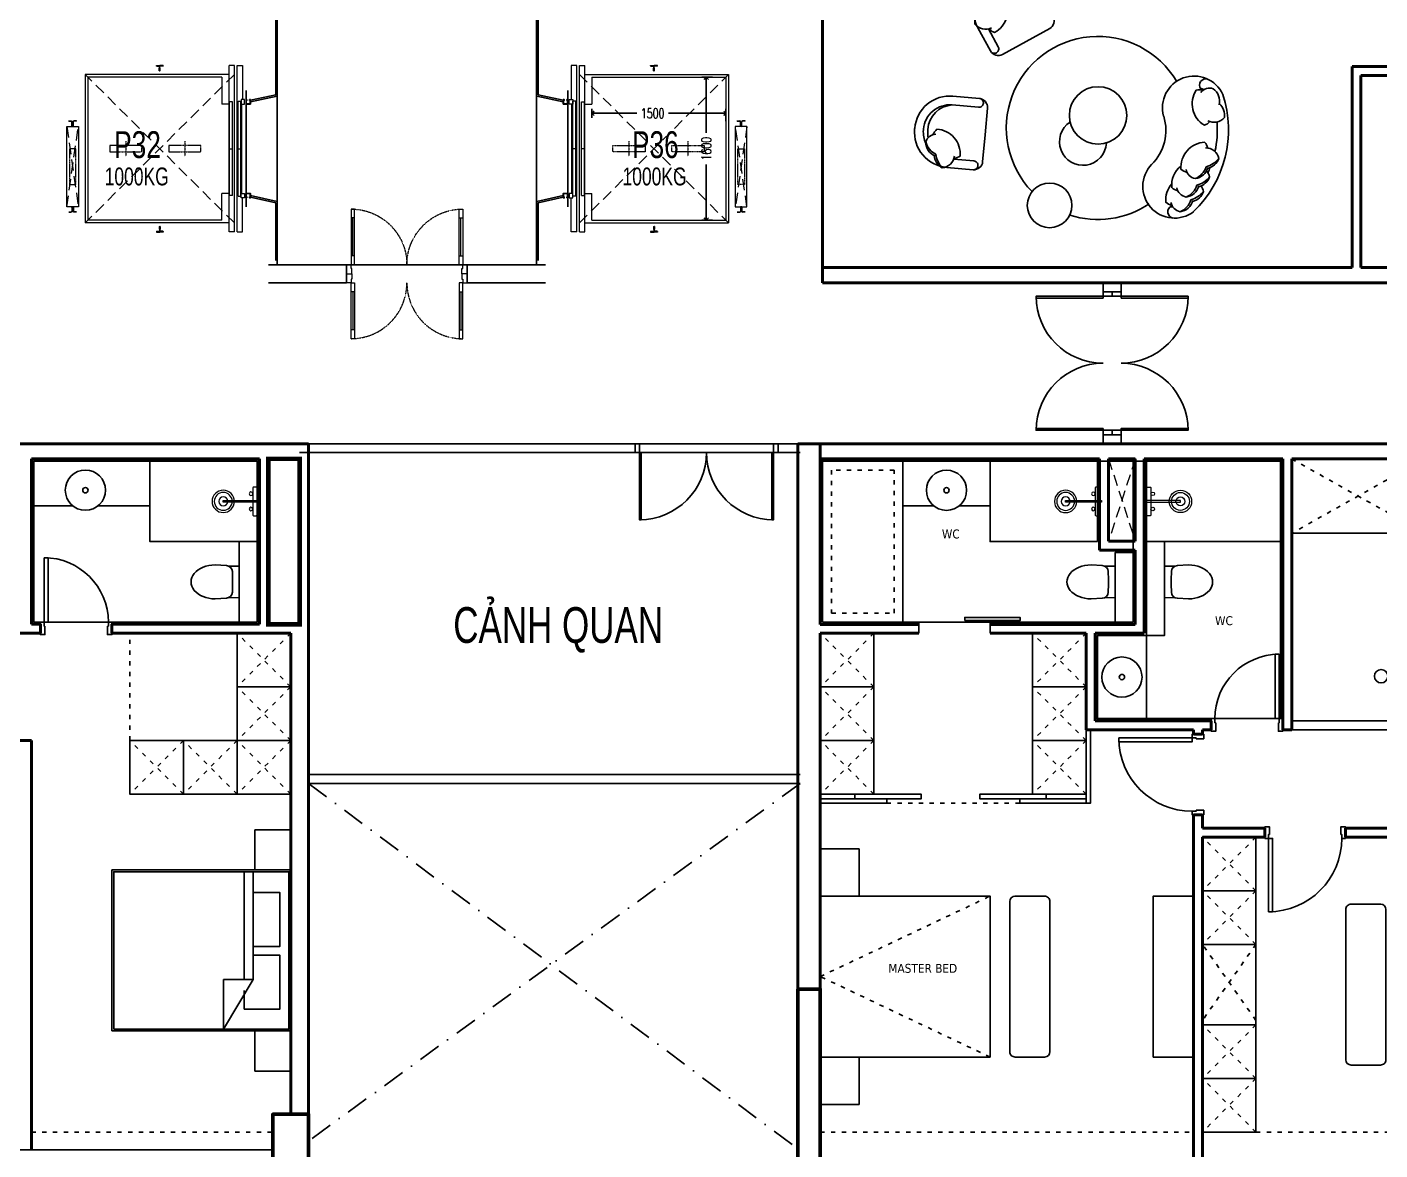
# Model space of a CAD drawing. Header units: millimetres. Extents: x -361681467 to 361175952, y -1292982 to 1550216.
# Drawn here: x -49063 to -33926, y 7771 to 20331 of the extents above; entities that cross this region are included whole.
import ezdxf
from ezdxf.enums import TextEntityAlignment as Align
from ezdxf.xclip import XClip

# ---------------------------------------------------------------- set-up
doc = ezdxf.new("R2010")
doc.units = ezdxf.units.MM
doc.header["$MEASUREMENT"] = 0
doc.header["$XCLIPFRAME"] = 0
for name, pattern in [('220126_HDN_HBA typical plan$0$HIDDEN', [0.375, 0.25, -0.125]), ('ACAD_ISO03W100', [30, 12, -18]), ('HIDDEN', [0.375, 0.25, -0.125]), ('M-DASHDOT', [5, 2.5, -1.25, 0, -1.25]), ('Xref_ST_MBDV Cot vach 30.7.2022$0$CENTERX2', [4, 2.5, -0.5, 0.5, -0.5]), ('Xref_ST_MBDV Cot vach 30.7.2022$0$HIDDEN', [0.375, 0.25, -0.125]), ('Xref_ST_MBDV Cot vach 30.7.2022$0$HIDDEN2', [0.1875, 0.125, -0.0625]), ('Xref_ST_MBDV Cot vach 30.7.2022$0$PHANTOMX2', [5, 2.5, -0.5, 0.5, -0.5, 0.5, -0.5])]:
    doc.linetypes.add(name, pattern=pattern)
for name, color, linetype, lineweight in [('00_duong_QH', 7, 'Continuous', 9), ('A-NoiThat', 39, 'Continuous', 13), ('KT-lomo nuoc', 3, 'HIDDEN', 5), ('KT-Net cat', 1, 'Continuous', 40), ('KT-Net cot vach', 2, 'Continuous', 50), ('Xref_ST_MBDV Cot vach 30.7.2022$0$CUA', 37, 'Continuous', 13), ('Xref_ST_MBDV Cot vach 30.7.2022$0$KT-Noi that', 36, 'Continuous', 9)]:
    doc.layers.add(name, color=color, linetype=linetype, lineweight=lineweight)
for name, color, linetype in [('1DOOR', 1, 'Continuous'), ('1VinaPVC-Text', 9, 'Continuous'), ('220403_HDN_Penthouse Plan$0$220207_HDN_HBA_PH_PM$0$FURN', 8, 'Continuous'), ('220403_HDN_Penthouse Plan$0$A-_FURN----_E-_N', 251, 'Continuous'), ('220403_HDN_Penthouse Plan$0$A-DRAIN', 8, 'Continuous'), ('220403_HDN_Penthouse Plan$0$FURN', 8, 'Continuous'), ('A-_FURN----_E-_N', 251, 'Continuous'), ('A-_SANIEQPT_E-_N', 251, 'Continuous'), ('A-FLOR-OPEN', 8, 'M-DASHDOT'), ('A-FLOR-STRS', 1, 'Continuous'), ('A-WALL', 11, 'Continuous'), ('IDEA - dim', 251, 'Continuous'), ('Kaka - ph', 7, 'Continuous'), ('KT-Cua', 36, 'Continuous'), ('KT-Net manh', 139, 'Continuous'), ('KT-Tuong', 1, 'Continuous'), ('Xref_ST_MBDV Cot vach 30.7.2022$0$KT-Net manh', 139, 'Continuous'), ('Xref_ST_MBDV Cot vach 30.7.2022$0$KT-Text', 7, 'Continuous'), ('Xref_ST_MBDV Cot vach 30.7.2022$0$KT-Tuong', 1, 'Continuous')]:
    doc.layers.add(name, color=color, linetype=linetype)
doc.styles.add('Tahoma', font='tahoma.ttf')
doc.styles.add('Xref_ST_MBDV Cot vach 30.7.2022$0$Arial', font='arial.ttf', dxfattribs={"width": 0.7})
doc.styles.add('Xref_ST_MBDV Cot vach 30.7.2022$0$DIM', font='vnsimli.shx', dxfattribs={"width": 0.7})
doc.dimstyles.new('Xref_ST_MBDV Cot vach 30.7.2022$0$CCU 1-100 A1', dxfattribs={"dimscale": 100, "dimtxt": 2.2, "dimasz": 1, "dimexe": 1, "dimexo": 0, "dimgap": 1, "dimtad": 1, "dimdec": 0, "dimdsep": 46, "dimtxsty": 'Xref_ST_MBDV Cot vach 30.7.2022$0$DIM', "dimblk1": 'Xref_ST_MBDV Cot vach 30.7.2022$0$_ARCHTICK', "dimblk2": 'Xref_ST_MBDV Cot vach 30.7.2022$0$_ARCHTICK', "dimsah": 1, "dimcen": 0, "dimdle": 1, "dimclrd": 256, "dimclre": 256, "dimclrt": 31, "dimadec": 0, "dimazin": 0, "dimtfac": 1, "dimtdec": 0, "dimtix": 1, "dimtmove": 2, "dimatfit": 3, "dimldrblk": 'Xref_ST_MBDV Cot vach 30.7.2022$0$_ARCHTICK', "dimfxl": 8, "dimtolj": 1, "dimarcsym": 0})

# ---------------------------------------------------------------- blocks, each defined once
blk = doc.blocks.new('*U26')
for p, q in [((-1260, 525), (-1300, 525)), ((-1280, 100), (-1280, 525)), ((-90, 525), (-50, 525)), ((-70, 100), (-70, 525)), ((-1260, 100), (-1300, 100)), ((-90, 100), (-50, 100))]:
    blk.add_line(p, q)
for points in [[(-1300, 0), (-1260, 0), (-1260, 625), (-1300, 625)], [(-50, 0), (-90, 0), (-90, 625), (-50, 625)], [(-1350, -100), (-1290, -100), (-1290, -40), (-1300, -40), (-1300, 0), (-1350, 0)], [(0, -100), (-60, -100), (-60, -40), (-50, -40), (-50, 0), (0, 0)]]:
    blk.add_lwpolyline(points, close=True)
at = {"linetype": 'Xref_ST_MBDV Cot vach 30.7.2022$0$HIDDEN2'}
for centre, start, end in [((-1300, 0), 0, 90), ((-50, 0), 90, 180)]:
    blk.add_arc(centre, 625, start, end, dxfattribs=at)
blk = doc.blocks.new('Xref_ST_MBDV Cot vach 30.7.2022$0$_Open90')
at = {"color": 0, "linetype": 'ByBlock', "lineweight": -2}
for p, q in [((0, 0), (-1, 0)), ((-0.5, 0.5), (0, 0)), ((0, 0), (-0.5, -0.5))]:
    blk.add_line(p, q, dxfattribs=at)
blk = doc.blocks.new('*D20')
at = {"layer": 'Defpoints', "color": 5, "transparency": 16777216}
for p, q in [((-2230, 1494), (-2230, 1596)), ((-2180, 1546), (-1728, 1546)), ((-780, 1546), (-1372, 1546)), ((-730, 1457), (-730, 1596))]:
    blk.add_line(p, q, dxfattribs=at)
at = {"layer": 'Defpoints', "color": 0, "transparency": 16777216}
for p in [(-2230, 1546), (-2230, 1494, 0), (-730, 1457, 0)]:
    blk.add_point(p, dxfattribs=at)
at = {"layer": 'Defpoints', "color": 5, "transparency": 16777216, "xscale": 50, "yscale": 50, "zscale": 50, "rotation": 180}
blk.add_blockref('Xref_ST_MBDV Cot vach 30.7.2022$0$_Open90', (-2230, 1546), dxfattribs=at)
at = {"layer": 'Defpoints', "color": 5, "transparency": 16777216, "xscale": 50, "yscale": 50, "zscale": 50}
blk.add_blockref('Xref_ST_MBDV Cot vach 30.7.2022$0$_Open90', (-730, 1546), dxfattribs=at)
at = {"layer": 'Defpoints', "color": 5, "transparency": 16777216, "insert": (-1550, 1546), "char_height": 110, "attachment_point": 5, "style": 'Xref_ST_MBDV Cot vach 30.7.2022$0$DIM'}
blk.add_mtext('\\A1;1500', dxfattribs=at)
blk = doc.blocks.new('Xref_ST_MBDV Cot vach 30.7.2022$0$_ARCHTICK')
at = {"color": 0, "linetype": 'ByBlock', "const_width": 0.15}
blk.add_lwpolyline([(-0.5, -0.5), (0.5, 0.5)], dxfattribs=at)
blk = doc.blocks.new('*D21')
at = {"layer": 'Defpoints', "color": 5, "transparency": 16777216}
for p, q in [((-879, 1950), (-1000, 1950)), ((-950, 1900), (-950, 1328)), ((-950, 400), (-950, 972)), ((-879, 350), (-1000, 350))]:
    blk.add_line(p, q, dxfattribs=at)
at = {"layer": 'Defpoints', "color": 0, "transparency": 16777216}
for p in [(-879, 1950, 0), (-950, 350), (-879, 350, 0)]:
    blk.add_point(p, dxfattribs=at)
at = {"layer": 'Defpoints', "color": 5, "transparency": 16777216, "xscale": 50, "yscale": 50, "zscale": 50}
for p, rotation in [((-950, 1950), 90), ((-950, 350), 270)]:
    blk.add_blockref('Xref_ST_MBDV Cot vach 30.7.2022$0$_Open90', p, dxfattribs=dict(at, rotation=rotation))
at = {"layer": 'Defpoints', "color": 5, "transparency": 16777216, "insert": (-950, 1150), "char_height": 110, "attachment_point": 5, "rotation": 90, "style": 'Xref_ST_MBDV Cot vach 30.7.2022$0$DIM'}
blk.add_mtext('\\A1;1600', dxfattribs=at)
blk = doc.blocks.new('ĂERWER')
at = {"layer": 'Xref_ST_MBDV Cot vach 30.7.2022$0$KT-Text', "style": 'Xref_ST_MBDV Cot vach 30.7.2022$0$Arial', "width": 0.7}
for s, height, p in [('P32', 300, (-41536, 18604)), ('P36', 300, (-35742, 18604)), ('1000KG', 200, (-41643, 18298)), ('1000KG', 200, (-35849, 18298))]:
    blk.add_text(s, height=height, dxfattribs=at).set_placement(p)
blk = doc.blocks.new('P150')
for points in [[(-1.53, 0.1), (-1.55, 0.1), (-1.55, 0.85), (-1.53, 0.85)], [(-0.05, 0.1), (-0.07, 0.1), (-0.07, 0.85), (-0.05, 0.85)], [(-1.6, 0), (-1.55, 0), (-1.55, 0.1), (-1.6, 0.1)], [(-0.05, 0), (0, 0), (0, 0.1), (-0.05, 0.1)]]:
    blk.add_lwpolyline(points, close=True)
for centre, start, end in [((-1.55, 0.1), 0, 90), ((-0.05, 0.1), 90, 180)]:
    blk.add_arc(centre, 0.75, start, end)
blk = doc.blocks.new('220126_HDN_HBA typical plan$0$210902_YS plan 330pm ver13$0$TOTO-WC-CW822J')
at = {"color": 0}
blk.add_lwpolyline([(-177, -119), (-175, 0), (175, 0), (177, -119)], dxfattribs=at)
blk.add_lwpolyline([(-190, -270), (-183, -145, -0.39087), (-115, -78), (-28, -76, -0.013886), (28, -76), (115, -78, -0.39087), (183, -145), (190, -270)], format="xyb", dxfattribs=at)
blk.add_ellipse((0, -270), major_axis=(0, -270), ratio=0.703704, start_param=4.712389, end_param=7.853982, dxfattribs=at)
blk = doc.blocks.new('A$C2A980E36')
at = {"ltscale": 0.5}
blk.add_lwpolyline([(-10, 0), (10, 0), (10, 400), (-10, 400)], close=True, dxfattribs=at)
blk.add_lwpolyline([(160, 60), (160, 30, -0.414214), (150, 20), (-150, 20, -0.414214), (-160, 30), (-160, 60, -0.414214), (-150, 70), (150, 70, -0.414214)], format="xyb", close=True, dxfattribs=at)
for centre, radius in [((0, 400), 125), ((0, 400), 100), ((0, 400), 50), ((-85, 90), 20), ((85, 90), 20)]:
    blk.add_circle(centre, radius, dxfattribs=at)
blk = doc.blocks.new('d900n')
for points in [[(20, -50), (20, -40), (65, -40), (65, 0), (-65, 0), (-65, -50)], [(885, -40), (65, -40), (65, -85), (885, -85)], [(20, -850), (20, -860), (65, -860), (65, -900), (-65, -900), (-65, -850)]]:
    blk.add_lwpolyline(points, close=True)
blk.add_arc((65, -40), 820, 270, 0)
blk = doc.blocks.new('d800')
blk.add_line((760, 70), (40, 70))
for points in [[(40, 790), (40, 70), (85, 70), (85, 790)], [(50, 25), (40, 25), (40, 70), (0, 70), (0, -70), (50, -70)], [(750, 25), (760, 25), (760, 70), (800, 70), (800, -70), (750, -70)]]:
    blk.add_lwpolyline(points, close=True)
blk.add_arc((40, 70), 720, 0, 90)
blk = doc.blocks.new('*U186')
at = {"layer": 'KT-lomo nuoc', "ltscale": 500}
for p, q in [((121, 960), (0, 0)), ((-174, 903), (295, 57))]:
    blk.add_line(p, q, dxfattribs=at)
blk.add_lwpolyline([(-174, 903), (121, 960), (295, 57), (0, 0)], close=True, dxfattribs=at)
blk = doc.blocks.new('sdl3')
at = {"layer": 'A-_FURN----_E-_N', "linetype": 'Continuous', "elevation": 0}
for points in [[(246215, -238720), (245615, -238720), (245615, -239320), (246215, -239320)], [(248590, -238720), (247990, -238720), (247990, -239320), (248590, -239320)], [(246215, -239320), (245615, -239320), (245615, -239920), (246215, -239920)], [(248590, -239320), (247990, -239320), (247990, -239920), (248590, -239920)], [(246215, -239920), (245615, -239920), (245615, -240520), (246215, -240520)], [(248590, -239920), (247990, -239920), (247990, -240520), (248590, -240520)], [(250490, -241000), (249890, -241000), (249890, -241600), (250490, -241600)], [(250490, -241600), (249890, -241600), (249890, -242200), (250490, -242200)], [(250490, -242200), (249890, -242200), (249890, -243100), (250490, -243100)], [(250490, -243100), (249890, -243100), (249890, -243700), (250490, -243700)], [(250490, -243700), (249890, -243700), (249890, -244300), (250490, -244300)]]:
    blk.add_lwpolyline(points, close=True, dxfattribs=at)
at = {"layer": 'IDEA - dim'}
for p, q in [((252375, -237600, 0), (250890, -237600, 0)), ((246717, -238595, 0), (246717, -238720, 0)), ((246717, -238595, 0), (247517, -238595, 0)), ((247517, -238595, 0), (247517, -238720, 0)), ((254240, -239700, 0), (250890, -239700, 0)), ((254240, -239800, 0), (250890, -239800, 0))]:
    blk.add_line(p, q, dxfattribs=at)
at = {"layer": 'IDEA - dim', "elevation": 0}
for points in [[(246717, -238595), (245640, -238595), (245640, -236795), (249115, -236795), (249115, -238595), (247517, -238595)], [(246886, -237295), (246540, -237295), (246540, -236795), (247515, -236795), (247515, -237295), (247169, -237295)]]:
    blk.add_lwpolyline(points, dxfattribs=at)
for points in [[(245640, -236795), (245640, -238595), (246540, -238595), (246540, -236795)], [(248715, -237695), (248715, -236795), (247515, -236795), (247515, -237695)], [(249265, -236795), (250765, -236795), (250765, -239675), (248715, -239675), (248715, -238745), (249265, -238745)], [(249265, -237695), (249265, -236795), (250765, -236795), (250765, -237695)], [(249265, -237695), (249265, -238745), (249465, -238745), (249465, -237695)], [(249115, -237815), (249115, -238595), (248915, -238595), (248915, -237815)], [(247231, -238577), (247850, -238577), (247850, -238543), (247231, -238543)], [(249265, -238745), (248715, -238745), (248715, -239675), (249265, -239675)], [(248590, -239800), (248590, -240620), (248640, -240620), (248640, -239800)], [(246000, -240520), (246744, -240520), (246744, -240570), (246000, -240570)], [(248143, -240520), (247399, -240520), (247399, -240570), (248143, -240570)], [(246358, -240570), (245615, -240570), (245615, -240620), (246358, -240620)], [(247846, -240570), (248590, -240570), (248590, -240620), (247846, -240620)], [(246050, -241130), (245615, -241130), (245615, -241660), (246050, -241660)], [(245615, -243460), (247515, -243460), (247515, -241660), (245615, -241660)], [(249340, -243460), (249790, -243460), (249790, -241660), (249340, -241660)], [(246050, -243990), (245615, -243990), (245615, -243460), (246050, -243460)]]:
    blk.add_lwpolyline(points, close=True, dxfattribs=at)
for points in [[(247795, -243460), (248125, -243460, 0.414203), (248185, -243400), (248185, -241720, 0.414224), (248125, -241660), (247795, -241660, 0.414203), (247735, -241720), (247735, -243400, 0.414224)], [(251884, -243550), (251554, -243550, -0.414203), (251494, -243490), (251494, -241810, -0.414224), (251554, -241750), (251884, -241750, -0.414203), (251944, -241810), (251944, -243490, -0.414224)]]:
    blk.add_lwpolyline(points, format="xyb", close=True, dxfattribs=at)
at = {"layer": 'IDEA - dim'}
for centre, radius in [((247027, -237120, 0), 225), ((247027, -237120, 0), 30), ((248990, -239210, 0), 225), ((251890, -239200, 0), 75), ((248990, -239210, 0), 30)]:
    blk.add_circle(centre, radius, dxfattribs=at)
at = {"layer": 'KT-Net cat'}
for p, q in [((245365, -242700, 0), (245365, -236600, 0)), ((245615, -236600, 0), (245365, -236600, 0)), ((245615, -236600, 0), (252475, -236600, 0)), ((245615, -238620, 0), (245615, -236600, 0)), ((248740, -236770, 0), (245615, -236770, 0)), ((248740, -237790, 0), (248740, -236770, 0)), ((249140, -236770, 0), (248840, -236770, 0)), ((248840, -237690, 0), (248840, -236770, 0)), ((249140, -237690, 0), (249140, -236770, 0)), ((250790, -236770, 0), (249240, -236770, 0)), ((249240, -238620, 0), (249240, -236770, 0)), ((249240, -238720, 0), (249240, -236770, 0)), ((250790, -239800, 0), (250790, -236770, 0)), ((252375, -236770, 0), (250890, -236770, 0)), ((250890, -239800, 0), (250890, -236770, 0)), ((249140, -237790, 0), (248740, -237790, 0)), ((249140, -237690, 0), (248840, -237690, 0)), ((249140, -238620, 0), (249140, -237790, 0)), ((246717, -238620, 0), (245615, -238620, 0)), ((249140, -238620, 0), (247517, -238620, 0)), ((246717, -238720, 0), (245615, -238720, 0)), ((245615, -242700, 0), (245615, -238720, 0)), ((248590, -238720, 0), (247517, -238720, 0)), ((248590, -239800, 0), (248590, -238720, 0)), ((248690, -239700, 0), (248690, -238720, 0)), ((248690, -238720, 0), (249240, -238720, 0)), ((249990, -239700, 0), (248690, -239700, 0)), ((249990, -239800, 0), (249990, -239700, 0)), ((249790, -239800, 0), (248590, -239800, 0)), ((249790, -239850, 0), (249790, -239800, 0)), ((249890, -239850, 0), (249790, -239850, 0)), ((249890, -239850, 0), (249890, -239800, 0)), ((249990, -239800, 0), (249890, -239800, 0)), ((250890, -239800, 0), (250790, -239800, 0)), ((249790, -244700, 0), (249790, -240750, 0)), ((249890, -240750, 0), (249790, -240750, 0)), ((249890, -240900, 0), (249890, -240750, 0)), ((249890, -240900, 0), (250590, -240900, 0)), ((250590, -241000, 0), (250590, -240900, 0)), ((251490, -240900, 0), (254315, -240900, 0)), ((251490, -241000, 0), (251490, -240900, 0)), ((249890, -244700, 0), (249890, -241000, 0)), ((249890, -241000, 0), (250590, -241000, 0)), ((251490, -241000, 0), (254065, -241000, 0))]:
    blk.add_line(p, q, dxfattribs=at)
at = {"layer": 'KT-Net cot vach', "elevation": 0}
blk.add_lwpolyline([(245365, -244700), (245615, -244700), (245615, -242700), (245365, -242700)], close=True, dxfattribs=at)
at = {"layer": 'KT-Net manh', "linetype": 'ACAD_ISO03W100', "ltscale": 4}
for p, q in [((250890, -236770, 0), (252375, -237600, 0)), ((252375, -236770, 0), (250890, -237600, 0)), ((246215, -239320, 0), (245615, -238720, 0)), ((246215, -238720, 0), (245615, -239320, 0)), ((248590, -239320, 0), (247990, -238720, 0)), ((248590, -238720, 0), (247990, -239320, 0)), ((246215, -239920, 0), (245615, -239320, 0)), ((246215, -239320, 0), (245615, -239920, 0)), ((248590, -239920, 0), (247990, -239320, 0)), ((248590, -239320, 0), (247990, -239920, 0)), ((246215, -240520, 0), (245615, -239920, 0)), ((246215, -239920, 0), (245615, -240520, 0)), ((248590, -240520, 0), (247990, -239920, 0)), ((248590, -239920, 0), (247990, -240520, 0)), ((246358, -240620, 0), (247846, -240620, 0)), ((250490, -241600, 0), (249890, -241000, 0)), ((250490, -241000, 0), (249890, -241600, 0)), ((250490, -242200, 0), (249890, -241600, 0)), ((250490, -241600, 0), (249890, -242200, 0)), ((250490, -243050, 0), (249890, -242200, 0)), ((250490, -242200, 0), (249890, -243050, 0)), ((250490, -243700, 0), (249890, -243100, 0)), ((250490, -243100, 0), (249890, -243700, 0)), ((250490, -244300, 0), (249890, -243700, 0)), ((250490, -243700, 0), (249890, -244300, 0))]:
    blk.add_line(p, q, dxfattribs=at)
at = {"layer": 'KT-Net manh', "linetype": 'ACAD_ISO03W100', "ltscale": 4, "elevation": 0}
blk.add_lwpolyline([(245740, -236895), (245740, -238495), (246440, -238495), (246440, -236895)], close=True, dxfattribs=at)
for points in [[(247515, -243460), (245615, -242560), (247515, -241660)], [(245615, -244300), (249790, -244300)], [(249890, -244300), (254065, -244300)]]:
    blk.add_lwpolyline(points, dxfattribs=at)
at = {"layer": 'A-_FURN----_E-_N', "linetype": 'Continuous', "extrusion": (0, 0, -1), "zscale": -1}
blk.add_blockref('d800', (-250790, -239745, 0), dxfattribs=at)
at = {"layer": 'A-_SANIEQPT_E-_N', "extrusion": (0, 0, -1), "xscale": -1.000000000000002, "zscale": -1.000000000000002, "rotation": 90}
blk.add_blockref('220126_HDN_HBA typical plan$0$210902_YS plan 330pm ver13$0$TOTO-WC-CW822J', (-248915, -238145, 0), dxfattribs=at)
at = {"layer": 'A-_SANIEQPT_E-_N', "extrusion": (0, 0, -1), "zscale": -1, "rotation": 270}
blk.add_blockref('220126_HDN_HBA typical plan$0$210902_YS plan 330pm ver13$0$TOTO-WC-CW822J', (-249465, -238145, 0), dxfattribs=at)
at = {"layer": 'A-NoiThat', "extrusion": (0, 0, -1), "zscale": -1, "rotation": 270}
blk.add_blockref('A$C2A980E36', (-248760, -237245, 0), dxfattribs=at)
at = {"layer": 'A-NoiThat', "extrusion": (0, 0, -1), "xscale": -1.000000000000002, "zscale": -1.000000000000002, "rotation": 90}
blk.add_blockref('A$C2A980E36', (-249245, -237245, 0), dxfattribs=at)
at = {"layer": 'IDEA - dim', "extrusion": (0, 0, -1), "zscale": -1}
blk.add_blockref('d900n', (-249840, -239850, 0), dxfattribs=at)
at = {"layer": 'IDEA - dim', "extrusion": (0, 0, -1), "zscale": -1, "rotation": 270}
blk.add_blockref('d900n', (-250590, -240950, 0), dxfattribs=at)
at = {"layer": 'KT-lomo nuoc', "linetype": 'HIDDEN', "xscale": -0.9999999999999999, "rotation": 10.89765347559021}
blk.add_blockref('*U186', (249140, -237690, 0), dxfattribs=at)
at = {"layer": '1VinaPVC-Text', "style": 'Tahoma', "text_generation_flag": 6}
for s, p in [('WC', (246976, -237659, 0)), ('WC', (250032, -238629, 0)), ('MASTER BED', (246377, -242518, 0))]:
    blk.add_text(s, height=100, rotation=180, dxfattribs=at).set_placement(p)
blk = doc.blocks.new('220403_HDN_Penthouse Plan$0$A$Cece1f3a0')
at = {"layer": '220403_HDN_Penthouse Plan$0$FURN'}
blk.add_circle((0, 0), 436, dxfattribs=at)
blk.add_arc((-338, -313, 0), 356, 105.8233, 339.6737, dxfattribs=at)
blk = doc.blocks.new('220403_HDN_Penthouse Plan$0$sofa043')
at = {"color": 0}
for points in [[(-370, -119, 0.14773), (-501, -227, 0.213343), (-664, -305, 0.178662)], [(-319, -166, 0.116002), (-370, -119, 0.249542), (-512, -205, -9.61688)], [(-194, -103, 0.14773), (-325, -211, 0.213343), (-487, -289, 0.178662)], [(-140, -155, 0.125567), (-194, -103, 0.249542), (-336, -189, -9.61688)], [(-97, -151, 0.306663), (-260, -251, 0.30633), (-191, -379, -0.872847)], [(33, -65, 0.14773), (-98, -173, 0.213343), (-260, -251, 0.178662)], [(103, -243, 0.356772), (33, -65, 0.249542), (-109, -151, -9.61688)], [(401, -308, -0.356772), (489, -139, -0.249542), (621, -239, 9.61688)], [(-500, -205, 0.306663), (-664, -305, 0.30633), (-595, -433, -0.872847)], [(-324, -190, 0.306663), (-487, -289, 0.30633), (-419, -418, -0.872847)], [(108, -218, -0.165541), (160, -270, -0.425989), (-206, -435, -0.121523), (-220, -359, 7.115464)], [(398, -283, 0.165541), (342, -329, 0.425989), (688, -532, 0.121523), (710, -458, -7.115464)], [(609, -238, -0.306663), (761, -354, -0.30633), (680, -475, 0.872847)], [(-394, -486, -0.201081), (-609, -489, -0.121523), (-623, -413, 7.115464)], [(-174, -446, -0.24852), (-433, -473, -0.121523), (-447, -397, 7.115464)], [(303, -793, 0.282268), (-252, -764, 0.308297)]]:
    blk.add_lwpolyline(points, format="xyb", dxfattribs=at)
for centre, radius, start, end in [((0, -1267), 1267, 54.8371, 119.1922), ((0, -1267), 1142, 94.6666, 97.7656), ((0, -1267), 1142, 68.5884, 85.2775), ((-412, -448), 354, 125.7179, 296.7746), ((495, -496), 354, 237.2547, 48.3114), ((-685, -370), 70, 171.0832, 319.3433), ((-412, -448), 229, 167.8032, 173.7904), ((774, -446), 70, 214.686, 2.9461), ((495, -496), 229, 0.2389, 11.4549)]:
    blk.add_arc(centre, radius, start, end, dxfattribs=at)
blk = doc.blocks.new('SKVL5-2')
at = {"layer": '220403_HDN_Penthouse Plan$0$220207_HDN_HBA_PH_PM$0$FURN', "extrusion": (-2.04874e-06, 2.58004e-06, 1)}
blk.add_circle((-14559, 866, -1), 250, dxfattribs=at)
for start, end in [(30.5299, 224.021), (252.0978, 304.112)]:
    blk.add_arc((-14019, 1732, -1), 1024, start, end, dxfattribs=at)
at = {"layer": '220403_HDN_Penthouse Plan$0$A-DRAIN', "extrusion": (-2.04874e-06, 2.58004e-06, 1), "elevation": -1}
for points in [[(-14822, 2699), (-14558, 2844, 0.414214), (-14519, 2978), (-14661, 3238, 0.414214), (-15198, 3394), (-15202, 3392), (-15206, 3389, 0.414214), (-15363, 2853), (-15220, 2593, 0.414214), (-15086, 2554), (-14822, 2699)], [(-15233, 2842, 0.165541), (-15175, 2800, 0.425989), (-15068, 3181, 0.121523), (-15144, 3184, -7.115464)], [(-15210, 2852, -0.356772), (-15394, 2893, -0.249542), (-15331, 3044, 9.61688)], [(-15243, 2840), (-15134, 2641, -0.414214), (-15153, 2573), (-15153, 2573, -0.414214), (-15220, 2593)], [(-15281, 1655), (-15255, 1955, 0.414214), (-15345, 2062), (-15640, 2088, 0.414214), (-16068, 1729), (-16069, 1724), (-16069, 1719, 0.414214), (-15710, 1291), (-15414, 1265, 0.414214), (-15308, 1355), (-15281, 1655)], [(-15649, 1990, 0.414214), (-15970, 1720), (-15970, 1715)], [(-15649, 1990, 0.372719), (-15921, 1716), (-15921, 1711)], [(-15649, 1990), (-15354, 1964, 0.414214), (-15300, 2009), (-15300, 2009, 0.414214), (-15345, 2062)], [(-15944, 1560, -0.130591), (-15971, 1710), (-15970, 1715)], [(-15918, 1621, -0.072384), (-15921, 1706), (-15921, 1711)], [(-15629, 1393, 0.165541), (-15561, 1418, 0.425989), (-15819, 1718, 0.121523), (-15864, 1656, -7.115464)], [(-15841, 1419, -0.306663), (-15945, 1576, -0.30633), (-15830, 1663, 0.872847)], [(-15760, 1287, -0.14773), (-15832, 1438, -0.213343), (-15945, 1576, -0.178662)], [(-15624, 1417, -0.356772), (-15760, 1287, -0.249542), (-15851, 1424, 9.61688)], [(-15632, 1383), (-15406, 1364, -0.414214), (-15361, 1310), (-15361, 1310, -0.414214), (-15414, 1265)]]:
    blk.add_lwpolyline(points, format="xyb", dxfattribs=at)
at = {"layer": 'KT-Net cat'}
for p, q in [((-17100, 0), (-17100, 9600)), ((-11175, 2420), (-11175, 170)), ((-11175, 2420), (-10675, 2420)), ((-11075, 2320), (-11075, 170)), ((-11075, 2320), (-10675, 2320)), ((-17100, 170), (-11175, 170)), ((-11075, 170), (-8675, 170)), ((-17100, 0), (0, 0))]:
    blk.add_line(p, q, dxfattribs=at)
at = {"layer": '220403_HDN_Penthouse Plan$0$220207_HDN_HBA_PH_PM$0$FURN', "extrusion": (2.04874e-06, -2.58004e-06, -1), "zscale": -1.000000000000004, "rotation": 107.0507165650952}
blk.add_blockref('220403_HDN_Penthouse Plan$0$sofa043', (12613, 1340, 1), dxfattribs=at)
at = {"layer": '220403_HDN_Penthouse Plan$0$A-_FURN----_E-_N', "linetype": 'Continuous', "extrusion": (2.04874e-06, -2.58004e-06, -1), "xscale": 0.7384615384615368, "yscale": 0.7384615384615368, "zscale": -0.7384615384615406, "rotation": 77.18989165817811}
blk.add_blockref('220403_HDN_Penthouse Plan$0$A$Cece1f3a0', (14016, 1872, 1), dxfattribs=at)
blk = doc.blocks.new('*U148')
at = {"layer": 'A-_FURN----_E-_N', "linetype": 'Continuous'}
for points in [[(-900, 600), (-900, 1000), (-1350, 1000), (-1350, 600)], [(-900, -1000), (-900, 1000), (900, 1000), (900, -1000)], [(-880, -980), (-880, 980), (880, 980), (880, -980)], [(1350, 600), (1350, 1000), (900, 1000), (900, 600)]]:
    blk.add_lwpolyline(points, close=True, dxfattribs=at)
at = {"layer": 'A-_FURN----_E-_N', "linetype": '220126_HDN_HBA typical plan$0$HIDDEN', "ltscale": 500}
blk.add_lwpolyline([(-900, -1000), (-900, 1000), (900, 1000), (900, -1000)], close=True, dxfattribs=at)
at = {"layer": 'A-_FURN----_E-_N', "linetype": 'Continuous'}
for points in [[(-55, 580), (-55, 880), (-656, 880), (-656, 480), (-448, 480)], [(646, 580), (646, 880), (45, 880), (45, 580)], [(-880, 249), (-326, 580), (880, 580), (880, 480), (-326, 480), (-326, 580), (-326, 249), (-880, 249)]]:
    blk.add_lwpolyline(points, dxfattribs=at)
blk = doc.blocks.new('SP3')
at = {"layer": 'A-_FURN----_E-_N', "linetype": 'Continuous'}
for points in [[(5820, -18143), (5253, -17947), (5057, -18514), (5624, -18710)], [(5624, -18710), (5057, -18514), (4861, -19081), (5429, -19277)], [(4294, -18886), (3727, -18690), (3531, -19257), (4098, -19453)], [(4861, -19081), (4294, -18886), (4098, -19453), (4666, -19649)], [(5429, -19277), (4861, -19081), (4666, -19649), (5233, -19844)]]:
    blk.add_lwpolyline(points, close=True, dxfattribs=at)
at = {"layer": 'IDEA - dim'}
for points in [[(3731, -15385), (6094, -16201), (5506, -17902), (3143, -17086)], [(5800, -17052), (6094, -16201), (4960, -15809), (4666, -16660)], [(5800, -17052), (5506, -17902), (5317, -17837), (5611, -16986)]]:
    blk.add_lwpolyline(points, close=True, dxfattribs=at)
for points in [[(3980, -16000), (3568, -15858), (3731, -15385), (4960, -15809), (4796, -16282), (4247, -16092)], [(-1360, -21779), (3745, -23541)]]:
    blk.add_lwpolyline(points, dxfattribs=at)
for radius in [225, 30]:
    blk.add_circle((4171, -15881), radius, dxfattribs=at)
at = {"layer": 'Kaka - ph', "color": 6, "const_width": 50}
blk.add_lwpolyline([(6551, -16332), (6220, -16218), (5616, -17967), (5947, -18081)], close=True, dxfattribs=at)
at = {"layer": 'KT-Net cat'}
for p, q in [((3715, -15353), (3112, -17102)), ((3715, -15353), (6126, -16185)), ((6126, -16185), (5522, -17934)), ((4253, -23294), (6701, -16204)), ((6220, -16218), (5616, -17967)), ((5947, -18081), (6551, -16332)), ((6220, -16218), (6551, -16332)), ((2134, -16870), (3173, -17229)), ((3112, -17102), (3206, -17135)), ((3173, -17229), (3206, -17135)), ((3930, -17490), (3962, -17396)), ((3962, -17396), (5522, -17934)), ((3930, -17490), (5820, -18143)), ((1742, -18004), (2687, -18331)), ((5616, -17967), (5947, -18081)), ((5820, -18143), (4064, -23228)), ((2687, -18331), (1193, -22660))]:
    blk.add_line(p, q, dxfattribs=at)
blk.add_lwpolyline([(0, -9900), (0, -13891), (6701, -16204)], dxfattribs=at)
at = {"layer": 'KT-Net cot vach'}
blk.add_lwpolyline([(3680, -23730), (4058, -23861), (4253, -23294), (3875, -23163)], close=True, dxfattribs=at)
at = {"layer": 'KT-Net manh', "linetype": 'ACAD_ISO03W100', "ltscale": 4}
for p, q in [((3727, -18690), (4119, -17555)), ((5624, -18710), (5253, -17947)), ((5820, -18143), (5057, -18514)), ((5429, -19277), (5057, -18514)), ((4098, -19453), (3727, -18690)), ((5624, -18710), (4861, -19081)), ((4294, -18886), (3531, -19257)), ((4666, -19649), (4294, -18886)), ((4861, -19081), (4098, -19453)), ((5233, -19844), (4861, -19081)), ((5429, -19277), (4666, -19649))]:
    blk.add_line(p, q, dxfattribs=at)
blk.add_lwpolyline([(1258, -22471), (3810, -23352)], dxfattribs=at)
at = {"layer": 'A-_FURN----_E-_N', "linetype": 'Continuous', "extrusion": (0, 0, -1), "xscale": -0.9999999999999998, "zscale": -0.9999999999999998, "rotation": 19.04502276475336}
blk.add_blockref('d800', (-3191, -17177, 0), dxfattribs=at)
at = {"layer": 'A-_SANIEQPT_E-_N', "extrusion": (0, 0, -1), "xscale": -1, "zscale": -1, "rotation": 109.0471379659221}
blk.add_blockref('220126_HDN_HBA typical plan$0$210902_YS plan 330pm ver13$0$TOTO-WC-CW822J', (-5464, -17412, 0), dxfattribs=at)
at = {"layer": 'A-NoiThat', "extrusion": (0, 0, -1), "zscale": -1, "rotation": 289.047137965922}
blk.add_blockref('A$C2A980E36', (-5966, -16633, 0), dxfattribs=at)
at = {"layer": 'IDEA - dim', "xscale": -0.9999999999999999, "rotation": 250.9528620340779}
blk.add_blockref('*U148', (3717, -21170), dxfattribs=at)
blk = doc.blocks.new('Xref_ST_MBDV Cot vach 30.7.2022$0$TM 1000kg')
at = {"layer": 'Xref_ST_MBDV Cot vach 30.7.2022$0$KT-Net manh'}
for p, q in [((-2850, 2500), (-2850, 1742.2)), ((-2832, 2500), (-2832, 1754.4)), ((-2850, 1742.2), (-2847, 1742.2)), ((-2847, 1742.2), (-2847, 1739.2)), ((-2550, 1674.2), (-2847, 1739.2)), ((-2550, 1692.7), (-2832, 1754.4)), ((-2500, 1800), (-2500, 500)), ((-2550, 625.8), (-2847, 560.8)), ((-2550, 607.3), (-2832, 545.6)), ((-2850, 557.8), (-2847, 557.8)), ((-2850, -100), (-2850, 557.8)), ((-2847, 557.8), (-2847, 560.8)), ((-2832, -100), (-2832, 545.6))]:
    blk.add_line(p, q, dxfattribs=at)
at = {"layer": 'Xref_ST_MBDV Cot vach 30.7.2022$0$KT-Net manh', "const_width": 2}
for points in [[(-2847, 1742.2), (-2832, 1754.4)], [(-2847, 557.8), (-2832, 545.6)]]:
    blk.add_lwpolyline(points, dxfattribs=at)
at = {"layer": 'Xref_ST_MBDV Cot vach 30.7.2022$0$KT-Net manh', "ltscale": 2}
for points in [[(-2510, 1700), (-2500, 1700), (-2500, 1650), (-2550, 1650), (-2550, 1700), (-2540, 1700), (-2540, 1690), (-2541.6, 1690), (-2541.6, 1698.4), (-2548.4, 1698.4), (-2548.4, 1651.6), (-2501.6, 1651.6), (-2501.6, 1698.4), (-2508.4, 1698.4), (-2508.4, 1690), (-2510, 1690)], [(-2510, 600), (-2500, 600), (-2500, 650), (-2550, 650), (-2550, 600), (-2540, 600), (-2540, 610), (-2541.6, 610), (-2541.6, 601.6), (-2548.4, 601.6), (-2548.4, 648.4), (-2501.6, 648.4), (-2501.6, 601.6), (-2508.4, 601.6), (-2508.4, 610), (-2510, 610)]]:
    blk.add_lwpolyline(points, close=True, dxfattribs=at)
at = {"layer": 'Xref_ST_MBDV Cot vach 30.7.2022$0$KT-Noi that', "linetype": 'Continuous', "ltscale": 2}
for p, q in [((-2460, 2080, 0), (-2460, 1700, 0)), ((-2400, 2080, 0), (-2460, 2080, 0)), ((-2400, 220, 0), (-2400, 2080, 0)), ((-2370, 220, 0), (-2370, 2080, 0)), ((-2370, 2080, 0), (-2310, 2080, 0)), ((-2310, 220, 0), (-2310, 2080, 0)), ((-2310, 1981, 0), (-700, 1981, 0)), ((-700, 1981, 0), (-700, 319, 0)), ((-2230, 1950, 0), (-730, 1950, 0)), ((-2230, 1950, 0), (-2230, 1650, 0)), ((-730, 1950, 0), (-730, 350, 0)), ((-2441.3, 620, 0), (-2441.3, 1680, 0)), ((-2411, 1680, 0), (-2441.3, 1680, 0)), ((-2411, 620, 0), (-2411, 1680, 0)), ((-2348, 625, 0), (-2348, 1675, 0)), ((-2348, 1675, 0), (-2314, 1675, 0)), ((-2314, 625, 0), (-2314, 1675, 0)), ((-2455, 650, 0), (-2455, 1650, 0)), ((-2310, 1650, 0), (-2230, 1650, 0)), ((-2411, 1150, 0), (-2441.3, 1150, 0)), ((-2314, 1150, 0), (-2348, 1150, 0)), ((-2411, 620, 0), (-2441.3, 620, 0)), ((-2348, 625, 0), (-2314, 625, 0)), ((-2310, 650, 0), (-2230, 650, 0)), ((-2230, 350, 0), (-2230, 650, 0)), ((-2460, 220, 0), (-2460, 600, 0)), ((-2310, 319, 0), (-700, 319, 0)), ((-2230, 350, 0), (-730, 350, 0)), ((-2400, 220, 0), (-2460, 220, 0)), ((-2370, 220, 0), (-2310, 220, 0))]:
    blk.add_line(p, q, dxfattribs=at)
at = {"layer": 'Xref_ST_MBDV Cot vach 30.7.2022$0$KT-Noi that', "linetype": 'Xref_ST_MBDV Cot vach 30.7.2022$0$HIDDEN', "ltscale": 500}
for p, q in [((-2370, 1981, 0), (-700, 319, 0)), ((-2370, 319, 0), (-700, 1981, 0)), ((-495, 1400, 0), (-625, 500, 0)), ((-495, 500, 0), (-625, 1400, 0))]:
    blk.add_line(p, q, dxfattribs=at)
at = {"layer": 'Xref_ST_MBDV Cot vach 30.7.2022$0$KT-Noi that', "linetype": 'Continuous'}
for p, q in [((-1572.5, 2077, 0), (-1572.5, 2082, 0)), ((-1572.5, 2082, 0), (-1535, 2082, 0)), ((-1569.5, 2074, 0), (-1540.1, 2070.9, 0)), ((-1540, 2021, 0), (-1540, 2050, 0)), ((-1539, 2020, 0), (-1535, 2020, 0)), ((-1537.1, 2054.1, 0), (-1537.1, 2067.9, 0)), ((-1497.5, 2082, 0), (-1535, 2082, 0)), ((-1531, 2020, 0), (-1535, 2020, 0)), ((-1532.9, 2054.1, 0), (-1532.9, 2067.9, 0)), ((-1530, 2021, 0), (-1530, 2050, 0)), ((-1500.5, 2074, 0), (-1529.9, 2070.9, 0)), ((-1497.5, 2077, 0), (-1497.5, 2082, 0)), ((-603.5, 1460, 0), (-574.4, 1460, 0)), ((-603.5, 1456.8, 0), (-603.5, 1460, 0)), ((-603.5, 1456.8, 0), (-574.4, 1456.8, 0)), ((-568.2, 1406.2, 0), (-568.2, 1450.6, 0)), ((-565, 1406.2, 0), (-565, 1450.6, 0)), ((-558, 1403.2, 0), (-562, 1403.2, 0)), ((-558, 1400, 0), (-562, 1400, 0)), ((-555, 1406.2, 0), (-555, 1450.6, 0)), ((-551.8, 1406.2, 0), (-551.8, 1450.6, 0)), ((-516.5, 1460, 0), (-545.6, 1460, 0)), ((-516.5, 1456.8, 0), (-545.6, 1456.8, 0)), ((-516.5, 1456.8, 0), (-516.5, 1460, 0)), ((-568.2, 493.8, 0), (-568.2, 449.4, 0)), ((-565, 493.8, 0), (-565, 449.4, 0)), ((-558, 500, 0), (-562, 500, 0)), ((-558, 496.8, 0), (-562, 496.8, 0)), ((-555, 493.8, 0), (-555, 449.4, 0)), ((-551.8, 493.8, 0), (-551.8, 449.4, 0)), ((-603.5, 443.2, 0), (-574.4, 443.2, 0)), ((-603.5, 440, 0), (-574.4, 440, 0)), ((-516.5, 443.2, 0), (-545.6, 443.2, 0)), ((-516.5, 440, 0), (-545.6, 440, 0)), ((-1572.5, 223, 0), (-1572.5, 218, 0)), ((-1572.5, 218, 0), (-1535, 218, 0)), ((-1569.5, 226, 0), (-1540.1, 229.1, 0)), ((-1540, 279, 0), (-1540, 250, 0)), ((-1539, 280, 0), (-1535, 280, 0)), ((-1537.1, 245.9, 0), (-1537.1, 232.1, 0)), ((-1531, 280, 0), (-1535, 280, 0)), ((-1497.5, 218, 0), (-1535, 218, 0)), ((-1532.9, 245.9, 0), (-1532.9, 232.1, 0)), ((-1530, 279, 0), (-1530, 250, 0)), ((-1500.5, 226, 0), (-1529.9, 229.1, 0)), ((-1497.5, 223, 0), (-1497.5, 218, 0))]:
    blk.add_line(p, q, dxfattribs=at)
at = {"layer": 'Xref_ST_MBDV Cot vach 30.7.2022$0$KT-Noi that', "linetype": 'Xref_ST_MBDV Cot vach 30.7.2022$0$CENTERX2'}
for p, q in [((-1815, 1236, 0), (-1815, 1066.7, 0)), ((-1155, 1236, 0), (-1155, 1066.7, 0))]:
    blk.add_line(p, q, dxfattribs=at)
at = {"layer": 'Xref_ST_MBDV Cot vach 30.7.2022$0$KT-Noi that', "linetype": 'Continuous', "ltscale": 2, "elevation": 0}
for points in [[(-2485, 1700), (-2445, 1700), (-2445, 1650), (-2485, 1650)], [(-495, 1400), (-625, 1400), (-625, 500), (-495, 500)], [(-2485, 600), (-2445, 600), (-2445, 650), (-2485, 650)]]:
    blk.add_lwpolyline(points, close=True, dxfattribs=at)
at = {"layer": 'Xref_ST_MBDV Cot vach 30.7.2022$0$KT-Noi that', "linetype": 'Xref_ST_MBDV Cot vach 30.7.2022$0$PHANTOMX2', "elevation": 0}
for points in [[(-1635, 1186), (-1635, 1114), (-1995, 1114), (-1995, 1186)], [(-975, 1186), (-975, 1114), (-1335, 1114), (-1335, 1186)], [(-524, 1150), (-524, 750), (-596, 750), (-596, 1150)]]:
    blk.add_lwpolyline(points, close=True, dxfattribs=at)
at = {"layer": 'Xref_ST_MBDV Cot vach 30.7.2022$0$KT-Noi that', "linetype": 'Continuous'}
for centre, radius, start, end in [((-1569.5, 2077, 0), 3, 180, 270), ((-1540.1, 2067.9, 0), 3, 0, 90), ((-1542.3, 2054.7, 0), 5.25, 295.66972, 353.31728), ((-1539, 2021, 0), 1, 180, 270), ((-1529.9, 2067.9, 0), 3, 90, 180), ((-1527.7, 2054.7, 0), 5.25, 186.68272, 244.33028), ((-1531, 2021, 0), 1, 270, 0), ((-1500.5, 2077, 0), 3, 270, 0), ((-574.4, 1450.6, 0), 9.4, 0, 90), ((-574.4, 1450.6, 0), 6.2, 0, 90), ((-562, 1406.2, 0), 6.2, 180, 270), ((-562, 1406.2, 0), 3, 180, 270), ((-558, 1406.2, 0), 3, 270, 0), ((-558, 1406.2, 0), 6.2, 270, 0), ((-545.6, 1450.6, 0), 9.4, 90, 180), ((-545.6, 1450.6, 0), 6.2, 90, 180), ((-562, 493.8, 0), 6.2, 90, 180), ((-562, 493.8, 0), 3, 90, 180), ((-558, 493.8, 0), 6.2, 0, 90), ((-558, 493.8, 0), 3, 0, 90), ((-574.4, 449.4, 0), 6.2, 270, 0), ((-574.4, 449.4, 0), 9.4, 270, 0), ((-545.6, 449.4, 0), 9.4, 180, 270), ((-545.6, 449.4, 0), 6.2, 180, 270), ((-1569.5, 223, 0), 3, 90, 180), ((-1540.1, 232.1, 0), 3, 270, 0), ((-1539, 279, 0), 1, 90, 180), ((-1542.3, 245.3, 0), 5.25, 6.68272, 64.33028), ((-1527.7, 245.3, 0), 5.25, 115.66972, 173.31728), ((-1529.9, 232.1, 0), 3, 180, 270), ((-1531, 279, 0), 1, 0, 90), ((-1500.5, 223, 0), 3, 0, 90)]:
    blk.add_arc(centre, radius, start, end, dxfattribs=at)
at = {"layer": 'Defpoints', "color": 5}
for base, p1, p2, angle, picture, middle in [((-950.2, 350), (-879.1, 1950, 0), (-879.1, 350, 0), 90, '*D21', (-950.2, 1150)), ((-2230, 1545.8), (-730, 1457.2, 0), (-2230, 1494.3, 0), 180, '*D20', (-1550.1, 1545.8))]:
    dim = blk.add_linear_dim(base=base, p1=p1, p2=p2, angle=angle, dimstyle='Xref_ST_MBDV Cot vach 30.7.2022$0$CCU 1-100 A1', override={"dimscale": 50, "dimblk1": 'Xref_ST_MBDV Cot vach 30.7.2022$0$_Open90', "dimblk2": 'Xref_ST_MBDV Cot vach 30.7.2022$0$_Open90', "dimclrd": 5, "dimclre": 5, "dimclrt": 5, "dimlwd": 65535, "dimlwe": 65535}, dxfattribs=at)
    dim.commit()
    dim.dimension.update_dxf_attribs({"geometry": picture, "text_midpoint": middle, "dimtype": 128})

msp = doc.modelspace()

# ---------------------------------------------------------------- linework, layer by layer
at = {"layer": '00_duong_QH', "color": 251, "extrusion": (7.52316e-37, 3.29453e-06, 1), "elevation": -0.7}
for points in [[(-73995.4, 47058.4), (-74402.9, 48238.6), (-74743.3, 49264.2, -0.5721349), (-70356.3, 55577), (-70356.3, 55577), (-55283.7, 51221.9, -0.260044), (-52353, 48619), (-48213, 36692.5), (-46490.6, 31673.7, -0.0851587), (-46189.3, 29842.7), (-46199.4, 28170.4), (-43263.5, 28170.4, -0.4853325), (-42963.5, 28570.4), (-14846.4, 28570.4, -0.3325648), (-9646.5, 23917.1), (-8080.4, 16402), (-8041.4, 16200.2), (-7198.6, 12371.4, -0.4743644), (-12357.6, 6070.4), (-45142.5, 6070.4), (-57495, 6070.4, -0.3210444), (-62697.4, 9785.7), (-71022.3, 33863.9, 0.4109427), (-71669.2, 34182.9)], [(-7605.7, 12428.3, -0.4622607), (-12359, 6670.4), (-57540.4, 6680.2, -0.3200303), (-62128.4, 9976.3), (-70455.2, 34060, 0.4141945), (-71870.6, 34748.2, 0.4141945)], [(-7408.8, 12463.3, -0.4623502), (-12357.6, 6470.4), (-57540.8, 6480.2, -0.3200236), (-62317.6, 9911.4), (-70644.2, 33994.6, 0.4141945), (-71805.3, 34559.2)]]:
    msp.add_lwpolyline(points, format="xyb", dxfattribs=at)
at = {"layer": 'A-FLOR-OPEN', "ltscale": 100, "extrusion": (7.52316e-37, 3.29453e-06, 1), "elevation": -0.6}
for points in [[(-45913.2, 11870.4), (-40438.5, 7782)], [(-40413.5, 11870.4), (-45906.4, 7876.8)]]:
    msp.add_lwpolyline(points, dxfattribs=at)
at = {"layer": 'A-FLOR-STRS', "extrusion": (-1.86959e-08, 3.29447e-06, 1)}
for points, elevation in [([(-46013.5, 15670.4), (-40413.5, 15670.4)], 0.6), ([(-46013.5, 15570.4), (-40413.5, 15570.4)], 0.6), ([(-45913.2, 11970.4), (-40413.5, 11970.4)], -0.6), ([(-45913.2, 11870.4), (-40413.5, 11870.4)], -0.6)]:
    msp.add_lwpolyline(points, dxfattribs=dict(at, elevation=elevation))
at = {"layer": 'A-WALL', "elevation": 0}
msp.add_lwpolyline([(-35013.6, 15485.6), (-35013.6, 15475.6), (-40173.6, 15475.6)], dxfattribs=at)
at = {"layer": 'KT-Tuong', "elevation": 0}
for points in [[(-37023.5, 17470.4), (-37023.5, 17370.4), (-36823.5, 17370.4), (-36823.5, 17470.4)], [(-37023.5, 15670.4), (-37023.5, 15770.4), (-36823.5, 15770.4), (-36823.5, 15670.4)]]:
    msp.add_lwpolyline(points, dxfattribs=at)
at = {"layer": 'Xref_ST_MBDV Cot vach 30.7.2022$0$KT-Net manh', "elevation": 0}
msp.add_lwpolyline([(-46263.6, 17670.4), (-43363.5, 17670.4), (-43363.5, 28020.4), (-46263.6, 28020.4)], close=True, dxfattribs=at)
at = {"layer": 'Xref_ST_MBDV Cot vach 30.7.2022$0$KT-Tuong'}
for p, q in [((-46363.5, 17670.4), (-45488.5, 17670.4)), ((-45488.5, 17670.4), (-45488.5, 17470.4)), ((-44138.5, 17670.4), (-44138.5, 17470.4)), ((-44138.5, 17670.4), (-43263.5, 17670.4)), ((-46363.5, 17470.4), (-45488.5, 17470.4)), ((-44138.5, 17470.4), (-43263.5, 17470.4))]:
    msp.add_line(p, q, dxfattribs=at)

# ---------------------------------------------------------------- block references
at = {"layer": '1DOOR', "extrusion": (-1.85618e-08, 3.29448e-06, 1), "xscale": -999.999999999999, "yscale": 1000.000000000001, "zscale": 1000.000000000001, "rotation": 180.0000001036981}
msp.add_blockref('P150', (-40661, 15670.4, 0.6), dxfattribs=at)
at = {"layer": 'Defpoints'}
msp.add_blockref('SKVL5-2', (-23063.5, 17470.4, 0), dxfattribs=at)
at = {"layer": 'Kaka - ph', "rotation": 19.04713796592207}
msp.add_blockref('SP3', (-57535.5, 28800.8, 0), dxfattribs=at)
at = {"layer": 'Kaka - ph'}
msp.add_blockref('sdl3', (-285803.2, 252269.9, 0.6), dxfattribs=at)
at = {"layer": 'KT-Cua', "extrusion": (5.35136e-06, -1.21304e-06, -1), "xscale": 1000.000000000011, "yscale": 1000.000000000011, "zscale": -1000.000000000004, "rotation": 269.9999999543924}
msp.add_blockref('P150', (36923.5, 15770.4, -0.2), dxfattribs=at)
at = {"layer": 'KT-Cua', "extrusion": (-5.35136e-06, -1.21304e-06, -1), "xscale": -1000.000000000009, "yscale": 1000.000000000012, "zscale": -1000.000000000009, "rotation": 90.0000000454583}
msp.add_blockref('P150', (36923.5, 15770.4, 0.2), dxfattribs=at)
at = {"layer": 'Xref_ST_MBDV Cot vach 30.7.2022$0$CUA', "xscale": -1}
msp.add_blockref('*U26', (-45488.5, 17670.4), dxfattribs=at)
at = {"layer": 'Xref_ST_MBDV Cot vach 30.7.2022$0$CUA', "rotation": 180}
msp.add_blockref('*U26', (-45488.5, 17470.4), dxfattribs=at)
at = {"layer": 'Xref_ST_MBDV Cot vach 30.7.2022$0$KT-Noi that', "xscale": -1}
for p in [(-49113.5, 20270.4, 0), (-49113.5, 17820.4, 0)]:
    msp.add_blockref('Xref_ST_MBDV Cot vach 30.7.2022$0$TM 1000kg', p, dxfattribs=at)
at = {"layer": 'Xref_ST_MBDV Cot vach 30.7.2022$0$KT-Noi that'}
for p in [(-40513.5, 20270.4, 0), (-40513.6, 17820.4)]:
    msp.add_blockref('Xref_ST_MBDV Cot vach 30.7.2022$0$TM 1000kg', p, dxfattribs=at)
at = {"layer": 'Xref_ST_MBDV Cot vach 30.7.2022$0$KT-Text'}
ref = msp.add_blockref('ĂERWER', (-6552.1, 261.9, 0), dxfattribs=at)
XClip(ref).set_block_clipping_path([(-133489.1081807008, -21770.7940722231), (18510.8918192992, 81029.2059277769)])

# ---------------------------------------------------------------- texts
at = {"layer": 'Xref_ST_MBDV Cot vach 30.7.2022$0$KT-Text', "extrusion": (-8.16706e-08, 6.125e-10, 1), "style": 'Xref_ST_MBDV Cot vach 30.7.2022$0$Arial', "width": 0.7}
msp.add_text('CẢNH QUAN', height=400, dxfattribs=at).set_placement((-43121, 13442.5, 0), align=Align.CENTER)

doc.saveas('drawing.dxf')
